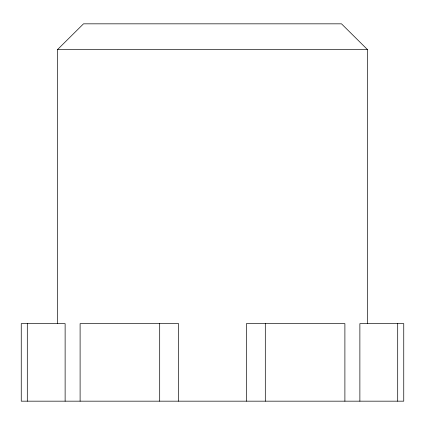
<?xml version="1.0" encoding="UTF-8"?>
<svg xmlns="http://www.w3.org/2000/svg" width="425" height="425" viewBox="0 0 425 425"><rect width="100%" height="100%" fill="white"/><g stroke="black" fill="none" stroke-linecap="round" stroke-linejoin="round"><path stroke-width="0.64" d="M57.433 323.632L57.433 49.677L83.502 23.832L341.498 23.832L367.567 49.677L367.567 323.632M57.433 49.677L367.567 49.677M397.699 323.632L397.699 401.168M359.874 401.168L359.874 323.632L403.75 323.632L403.75 401.168L21.25 401.168L21.25 323.632L65.126 323.632L65.126 401.168M344.893 401.168L344.893 323.632L246.394 323.632L246.394 401.168M265.306 323.632L265.306 401.168M178.606 401.168L178.606 323.632L80.107 323.632L80.107 401.168M159.694 323.632L159.694 401.168M27.301 323.632L27.301 401.168"/></g></svg>
